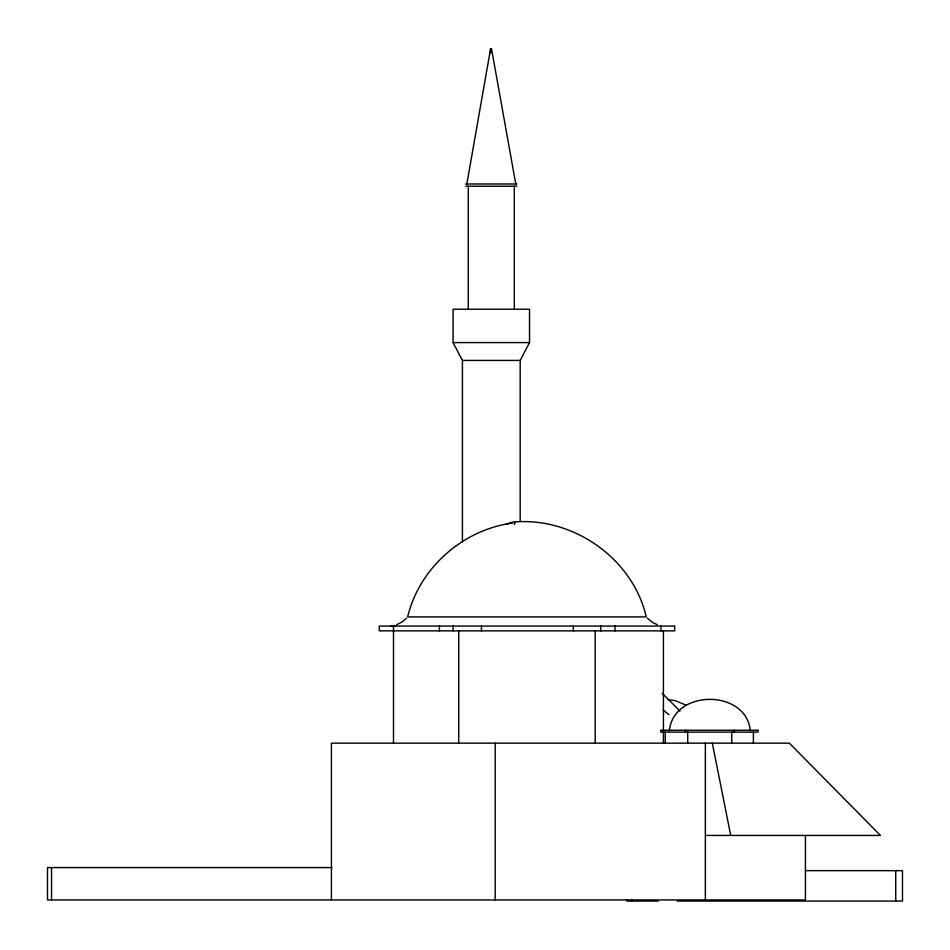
<?xml version="1.0" encoding="UTF-8"?>
<svg xmlns="http://www.w3.org/2000/svg" width="950" height="950" viewBox="0 0 950 950"><rect width="100%" height="100%" fill="white"/><g stroke="black" fill="none" stroke-linecap="round" stroke-linejoin="round"><path stroke-width="1.43" d="M466.842 183.979L490.556 48.937L491.542 48.937M669.358 730.847C673.301 688.881 746.403 688.881 750.346 730.847M514.223 524.554L515.482 521.883C574.37 517.643 632.914 559.028 646.273 616.918L407.669 616.918C419.247 568.076 462.947 529.589 512.572 523.058M520.173 521.503L520.173 360.418L529.53 342.594L529.53 309.225L453.079 309.225L453.079 342.594L462.424 360.418L462.424 542.189M406.553 618.201L402.741 621.549L396.756 624.672M465.726 183.979L516.883 183.979M465.726 186.212L516.883 186.212M453.079 342.594L529.53 342.594M462.424 360.418L520.173 360.418M394.879 625.599L390.509 626.062M705.363 835.43L880.436 835.43L789.343 743.161L331.431 743.161L331.431 899.947M331.954 867.576L47.5 867.576L47.5 899.947L805.434 899.947L805.434 835.43M805.339 870.663L902.5 870.663L902.5 901.063L677.243 901.063M658.35 901.063L626.762 901.063L626.762 899.947M668.064 699.675L675.058 700.578L686.411 705.28M657.186 624.672L652.614 622.488L647.389 618.201M663.195 709.994L668.907 714.709M662.209 693.262L680.01 711.099M712.334 743.161L730.716 835.43M491.554 48.937L515.767 183.979M490.556 48.937L490.556 53.331M895.743 870.663L895.743 901.063M753.386 732.129L753.386 743.161M734.101 730.241L734.101 732.129M731.773 732.129L731.773 743.161M705.363 743.161L705.363 899.947M687.717 732.129L687.717 743.161M685.484 730.241L685.484 732.129M665.273 732.129L665.273 743.161M663.421 630.859L663.421 743.161M660.939 626.062L660.939 630.859M631.691 899.947L631.691 901.063M615.006 626.062L615.006 630.859M600.816 626.062L600.816 630.859M595.199 630.859L595.199 743.161M573.361 626.062L573.361 630.859M514.318 186.212L514.318 309.225M495.199 743.161L495.199 899.947M481.496 626.062L481.496 630.859M468.291 186.212L468.291 309.225M458.743 630.859L458.743 743.161M453.126 626.062L453.126 630.859M439.387 626.062L439.387 630.859M393.49 625.599L393.49 743.161M51.538 867.576L51.538 899.947M506.207 524.543A125.163 50.979 -90 0 1 515.482 521.859M674.666 626.062L379.276 626.062L379.276 630.859L674.666 630.859L674.666 626.062M757.934 730.241L660.725 730.241L660.725 732.129L757.934 732.129L757.934 730.241"/></g></svg>
